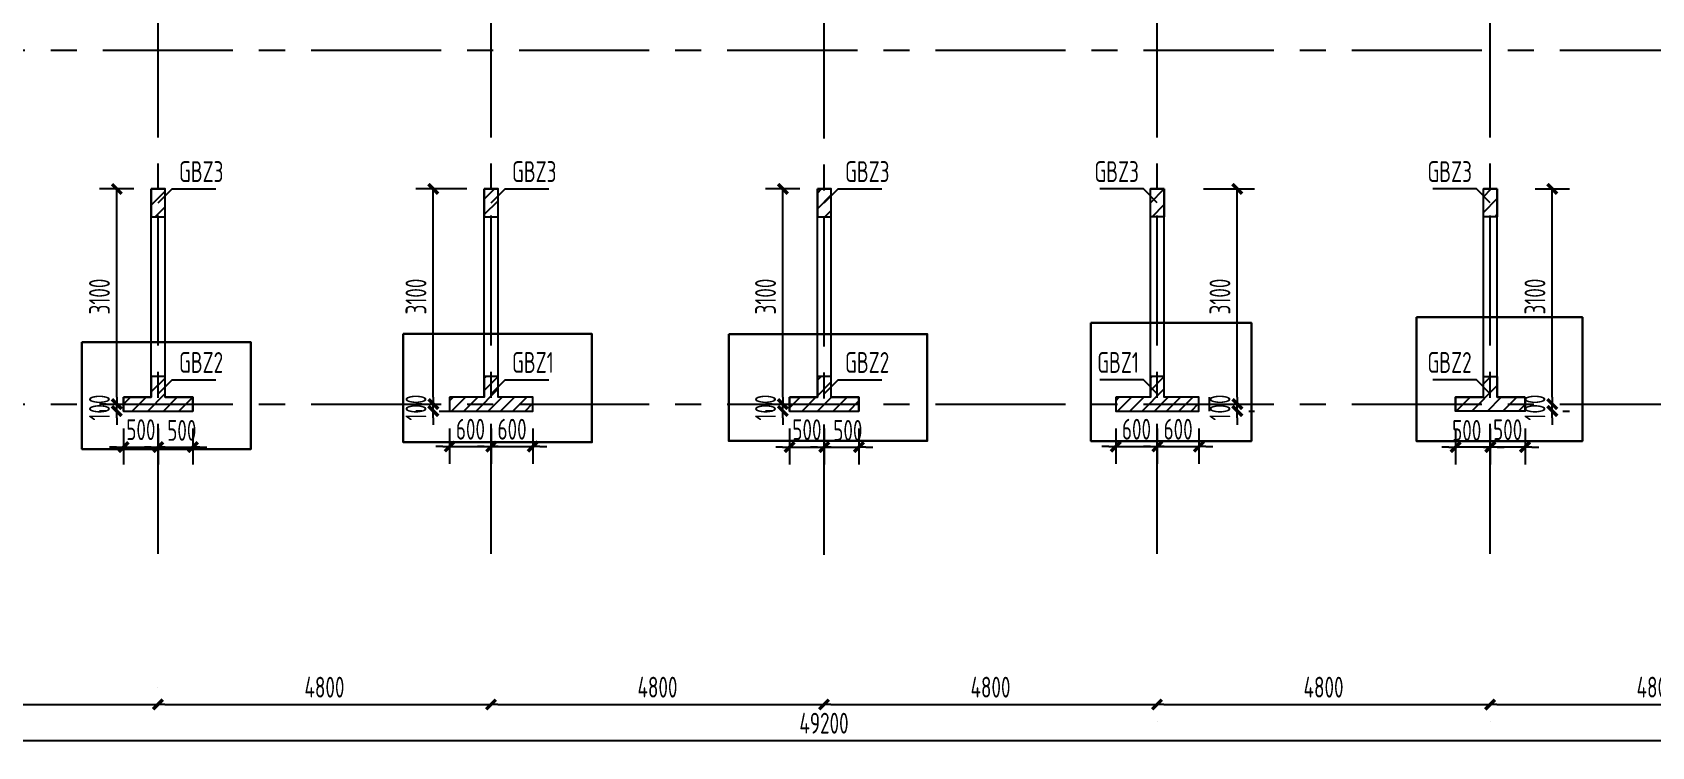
# Model space of a CAD drawing. Extents: x 580289 to 1106878, y -144605 to 78052.
# Drawn here: x 859869 to 883208, y 49175 to 59467 of the extents above; entities that cross this region are included whole.
import ezdxf

# ---------------------------------------------------------------- set-up
doc = ezdxf.new("R2010")
doc.units = 0
doc.header["$LTSCALE"] = 100
doc.linetypes.add('CENTER', pattern=[2, 1.25, -0.25, 0.25, -0.25])
doc.layers.get('0').update_dxf_attribs({"linetype": 'CONTINUOUS'})
doc.layers.get('Defpoints').update_dxf_attribs({"linetype": 'CONTINUOUS'})
for name, color, linetype in [('21000', 7, 'CONTINUOUS'), ('b边缘构件', 240, 'CONTINUOUS'), ('b边缘构件阴影', 240, 'CONTINUOUS'), ('COLU', 7, 'CONTINUOUS'), ('DIM', 3, 'CONTINUOUS'), ('PAXIS', 253, 'CENTER'), ('TEXT', 2, 'CONTINUOUS'), ('THIN', 7, 'CONTINUOUS')]:
    doc.layers.add(name, color=color, linetype=linetype)
doc.styles.get("Standard").update_dxf_attribs({"font": 'tssdeng.shx', "width": 0.7, "bigfont": 'tssdchn.shx'})
doc.styles.add('TSSD_Dimension', font='Tssdeng.shx', dxfattribs={"width": 0.7, "bigfont": 'tssdchn.shx'})
doc.dimstyles.new('TSSD_100_100$0', dxfattribs={"dimtxt": 300, "dimasz": 100, "dimexe": 250, "dimexo": 250, "dimgap": 100, "dimtad": 1, "dimdec": 0, "dimzin": 0, "dimdsep": 46, "dimtxsty": 'TSSD_Dimension', "dimblk": '_TSDBK', "dimblk1": '_TSDBK', "dimblk2": '_TSDBK', "dimsah": 1, "dimcen": 0, "dimclrt": 7, "dimadec": 0, "dimazin": 0, "dimtfac": 1, "dimtdec": 0, "dimtix": 1, "dimtmove": 2, "dimatfit": 3, "dimldrblk": '_TSDBK', "dimfxl": 1, "dimtolj": 1, "dimtzin": 0, "dimarcsym": 0})
pattern_1 = [(45, (430321.28, 300359.7), (-112.2532, 112.2532), [])]

# ---------------------------------------------------------------- blocks, each defined once
blk = doc.blocks.new('_TSDBK')
blk.add_line((-1, 0), (0, 0))
at = {"const_width": 0.5}
blk.add_lwpolyline([(-0.7, -0.7), (0.7, 0.7)], dxfattribs=at)
blk = doc.blocks.new('*D844')
at = {"layer": 'Defpoints', "color": 0}
for p in [(861183, 54011), (861683, 54011), (861683, 53492)]:
    blk.add_point(p, dxfattribs=at)
at = {"layer": 'DIM', "color": 0, "lineweight": -2}
for p, q in [((861183, 53761), (861183, 53242)), ((861683, 53761), (861683, 53242)), ((861083, 53492), (860983, 53492)), ((861183, 53492), (861683, 53492)), ((861783, 53492), (861883, 53492))]:
    blk.add_line(p, q, dxfattribs=at)
at = {"layer": 'DIM', "color": 0, "lineweight": -2, "xscale": 100, "yscale": 100, "zscale": 100}
blk.add_blockref('_TSDBK', (861183, 53492), dxfattribs=at)
at = {"layer": 'DIM', "color": 0, "lineweight": -2, "xscale": 100, "yscale": 100, "zscale": 100, "rotation": 180}
blk.add_blockref('_TSDBK', (861683, 53492), dxfattribs=at)
at = {"layer": 'DIM', "color": 7, "insert": (861433, 53742), "char_height": 300, "attachment_point": 5, "style": 'TSSD_Dimension'}
blk.add_mtext('\\A1;500', dxfattribs=at)
blk = doc.blocks.new('*D845')
at = {"layer": 'Defpoints', "color": 0}
for p in [(861683, 54011), (862183, 54011), (862183, 53492)]:
    blk.add_point(p, dxfattribs=at)
at = {"layer": 'DIM', "color": 0, "lineweight": -2}
for p, q in [((861683, 53761), (861683, 53242)), ((862183, 53761), (862183, 53242)), ((861583, 53492), (861483, 53492)), ((861683, 53492), (862183, 53492)), ((862283, 53492), (862383, 53492))]:
    blk.add_line(p, q, dxfattribs=at)
at = {"layer": 'DIM', "color": 0, "lineweight": -2, "xscale": 100, "yscale": 100, "zscale": 100}
blk.add_blockref('_TSDBK', (861683, 53492), dxfattribs=at)
at = {"layer": 'DIM', "color": 0, "lineweight": -2, "xscale": 100, "yscale": 100, "zscale": 100, "rotation": 180}
blk.add_blockref('_TSDBK', (862183, 53492), dxfattribs=at)
at = {"layer": 'DIM', "color": 7, "insert": (862023, 53732), "char_height": 300, "attachment_point": 5, "style": 'TSSD_Dimension'}
blk.add_mtext('\\A1;500', dxfattribs=at)
blk = doc.blocks.new('*D846')
at = {"layer": 'Defpoints', "color": 0}
for p in [(861086, 54111), (861183, 54111), (861183, 54011)]:
    blk.add_point(p, dxfattribs=at)
at = {"layer": 'DIM', "color": 0, "lineweight": -2}
for p, q in [((861086, 54211), (861086, 54311)), ((860933, 54111), (860836, 54111)), ((860933, 54011), (860836, 54011)), ((861086, 54011), (861086, 54111)), ((861086, 53911), (861086, 53811))]:
    blk.add_line(p, q, dxfattribs=at)
at = {"layer": 'DIM', "color": 0, "lineweight": -2, "xscale": 100, "yscale": 100, "zscale": 100}
for p, rotation in [((861086, 54111), 270), ((861086, 54011), 90)]:
    blk.add_blockref('_TSDBK', p, dxfattribs=dict(at, rotation=rotation))
at = {"layer": 'DIM', "color": 7, "insert": (860836, 54061), "char_height": 300, "attachment_point": 5, "rotation": 90, "style": 'TSSD_Dimension'}
blk.add_mtext('\\A1;100', dxfattribs=at)
blk = doc.blocks.new('*D847')
at = {"layer": 'Defpoints', "color": 0}
for p in [(861086, 57211), (861583, 57211), (861183, 54111)]:
    blk.add_point(p, dxfattribs=at)
at = {"layer": 'DIM', "color": 0, "lineweight": -2}
for p, q in [((861333, 57211), (860836, 57211)), ((861086, 54211), (861086, 57111)), ((860933, 54111), (860836, 54111))]:
    blk.add_line(p, q, dxfattribs=at)
at = {"layer": 'DIM', "color": 0, "lineweight": -2, "xscale": 100, "yscale": 100, "zscale": 100}
for p, rotation in [((861086, 57211), 90), ((861086, 54111), 270)]:
    blk.add_blockref('_TSDBK', p, dxfattribs=dict(at, rotation=rotation))
at = {"layer": 'DIM', "color": 7, "insert": (860836, 55661), "char_height": 300, "attachment_point": 5, "rotation": 90, "style": 'TSSD_Dimension'}
blk.add_mtext('\\A1;3100', dxfattribs=at)
blk = doc.blocks.new('*D848')
at = {"layer": 'Defpoints', "color": 0}
for p in [(865648, 54111), (865733, 54111), (865733, 54011)]:
    blk.add_point(p, dxfattribs=at)
at = {"layer": 'DIM', "color": 0, "lineweight": -2}
for p, q in [((865648, 54211), (865648, 54311)), ((865483, 54111), (865398, 54111)), ((865483, 54011), (865398, 54011)), ((865648, 54011), (865648, 54111)), ((865648, 53911), (865648, 53811))]:
    blk.add_line(p, q, dxfattribs=at)
at = {"layer": 'DIM', "color": 0, "lineweight": -2, "xscale": 100, "yscale": 100, "zscale": 100}
for p, rotation in [((865648, 54111), 270), ((865648, 54011), 90)]:
    blk.add_blockref('_TSDBK', p, dxfattribs=dict(at, rotation=rotation))
at = {"layer": 'DIM', "color": 7, "insert": (865398, 54061), "char_height": 300, "attachment_point": 5, "rotation": 90, "style": 'TSSD_Dimension'}
blk.add_mtext('\\A1;100', dxfattribs=at)
blk = doc.blocks.new('*D849')
at = {"layer": 'Defpoints', "color": 0}
for p in [(865648, 57211), (866383, 57211), (865733, 54111)]:
    blk.add_point(p, dxfattribs=at)
at = {"layer": 'DIM', "color": 0, "lineweight": -2}
for p, q in [((866133, 57211), (865398, 57211)), ((865648, 54211), (865648, 57111)), ((865483, 54111), (865398, 54111))]:
    blk.add_line(p, q, dxfattribs=at)
at = {"layer": 'DIM', "color": 0, "lineweight": -2, "xscale": 100, "yscale": 100, "zscale": 100}
for p, rotation in [((865648, 57211), 90), ((865648, 54111), 270)]:
    blk.add_blockref('_TSDBK', p, dxfattribs=dict(at, rotation=rotation))
at = {"layer": 'DIM', "color": 7, "insert": (865398, 55661), "char_height": 300, "attachment_point": 5, "rotation": 90, "style": 'TSSD_Dimension'}
blk.add_mtext('\\A1;3100', dxfattribs=at)
blk = doc.blocks.new('*D850')
at = {"layer": 'Defpoints', "color": 0}
for p in [(870783, 54011), (871283, 54011), (871283, 53492)]:
    blk.add_point(p, dxfattribs=at)
at = {"layer": 'DIM', "color": 0, "lineweight": -2}
for p, q in [((870783, 53761), (870783, 53242)), ((871283, 53761), (871283, 53242)), ((870683, 53492), (870583, 53492)), ((870783, 53492), (871283, 53492)), ((871383, 53492), (871483, 53492))]:
    blk.add_line(p, q, dxfattribs=at)
at = {"layer": 'DIM', "color": 0, "lineweight": -2, "xscale": 100, "yscale": 100, "zscale": 100}
blk.add_blockref('_TSDBK', (870783, 53492), dxfattribs=at)
at = {"layer": 'DIM', "color": 0, "lineweight": -2, "xscale": 100, "yscale": 100, "zscale": 100, "rotation": 180}
blk.add_blockref('_TSDBK', (871283, 53492), dxfattribs=at)
at = {"layer": 'DIM', "color": 7, "insert": (871033, 53742), "char_height": 300, "attachment_point": 5, "style": 'TSSD_Dimension'}
blk.add_mtext('\\A1;500', dxfattribs=at)
blk = doc.blocks.new('*D851')
at = {"layer": 'Defpoints', "color": 0}
for p in [(871283, 54011), (871783, 54011), (871783, 53492)]:
    blk.add_point(p, dxfattribs=at)
at = {"layer": 'DIM', "color": 0, "lineweight": -2}
for p, q in [((871283, 53761), (871283, 53242)), ((871783, 53761), (871783, 53242)), ((871183, 53492), (871083, 53492)), ((871283, 53492), (871783, 53492)), ((871883, 53492), (871983, 53492))]:
    blk.add_line(p, q, dxfattribs=at)
at = {"layer": 'DIM', "color": 0, "lineweight": -2, "xscale": 100, "yscale": 100, "zscale": 100}
blk.add_blockref('_TSDBK', (871283, 53492), dxfattribs=at)
at = {"layer": 'DIM', "color": 0, "lineweight": -2, "xscale": 100, "yscale": 100, "zscale": 100, "rotation": 180}
blk.add_blockref('_TSDBK', (871783, 53492), dxfattribs=at)
at = {"layer": 'DIM', "color": 7, "insert": (871623, 53732), "char_height": 300, "attachment_point": 5, "style": 'TSSD_Dimension'}
blk.add_mtext('\\A1;500', dxfattribs=at)
blk = doc.blocks.new('*D852')
at = {"layer": 'Defpoints', "color": 0}
for p in [(870686, 54111), (870783, 54111), (870783, 54011)]:
    blk.add_point(p, dxfattribs=at)
at = {"layer": 'DIM', "color": 0, "lineweight": -2}
for p, q in [((870686, 54211), (870686, 54311)), ((870533, 54111), (870436, 54111)), ((870533, 54011), (870436, 54011)), ((870686, 54011), (870686, 54111)), ((870686, 53911), (870686, 53811))]:
    blk.add_line(p, q, dxfattribs=at)
at = {"layer": 'DIM', "color": 0, "lineweight": -2, "xscale": 100, "yscale": 100, "zscale": 100}
for p, rotation in [((870686, 54111), 270), ((870686, 54011), 90)]:
    blk.add_blockref('_TSDBK', p, dxfattribs=dict(at, rotation=rotation))
at = {"layer": 'DIM', "color": 7, "insert": (870436, 54061), "char_height": 300, "attachment_point": 5, "rotation": 90, "style": 'TSSD_Dimension'}
blk.add_mtext('\\A1;100', dxfattribs=at)
blk = doc.blocks.new('*D853')
at = {"layer": 'Defpoints', "color": 0}
for p in [(870686, 57211), (871183, 57211), (870783, 54111)]:
    blk.add_point(p, dxfattribs=at)
at = {"layer": 'DIM', "color": 0, "lineweight": -2}
for p, q in [((870933, 57211), (870436, 57211)), ((870686, 54211), (870686, 57111)), ((870533, 54111), (870436, 54111))]:
    blk.add_line(p, q, dxfattribs=at)
at = {"layer": 'DIM', "color": 0, "lineweight": -2, "xscale": 100, "yscale": 100, "zscale": 100}
for p, rotation in [((870686, 57211), 90), ((870686, 54111), 270)]:
    blk.add_blockref('_TSDBK', p, dxfattribs=dict(at, rotation=rotation))
at = {"layer": 'DIM', "color": 7, "insert": (870436, 55661), "char_height": 300, "attachment_point": 5, "rotation": 90, "style": 'TSSD_Dimension'}
blk.add_mtext('\\A1;3100', dxfattribs=at)
blk = doc.blocks.new('*D925')
at = {"layer": 'Defpoints', "color": 0}
for p in [(880883, 54011), (881383, 54011), (880883, 53492)]:
    blk.add_point(p, dxfattribs=at)
at = {"layer": 'DIM', "color": 0, "lineweight": -2}
for p, q in [((880883, 53761), (880883, 53242)), ((881383, 53761), (881383, 53242)), ((880783, 53492), (880683, 53492)), ((881383, 53492), (880883, 53492)), ((881483, 53492), (881583, 53492))]:
    blk.add_line(p, q, dxfattribs=at)
at = {"layer": 'DIM', "color": 0, "lineweight": -2, "xscale": 100, "yscale": 100, "zscale": 100}
blk.add_blockref('_TSDBK', (880883, 53492), dxfattribs=at)
at = {"layer": 'DIM', "color": 0, "lineweight": -2, "xscale": 100, "yscale": 100, "zscale": 100, "rotation": 180}
blk.add_blockref('_TSDBK', (881383, 53492), dxfattribs=at)
at = {"layer": 'DIM', "color": 7, "insert": (881133, 53742), "char_height": 300, "attachment_point": 5, "style": 'TSSD_Dimension'}
blk.add_mtext('\\A1;500', dxfattribs=at)
blk = doc.blocks.new('*D926')
at = {"layer": 'Defpoints', "color": 0}
for p in [(880383, 54011), (880883, 54011), (880383, 53492)]:
    blk.add_point(p, dxfattribs=at)
at = {"layer": 'DIM', "color": 0, "lineweight": -2}
for p, q in [((880383, 53761), (880383, 53242)), ((880883, 53761), (880883, 53242)), ((880283, 53492), (880183, 53492)), ((880883, 53492), (880383, 53492)), ((880983, 53492), (881083, 53492))]:
    blk.add_line(p, q, dxfattribs=at)
at = {"layer": 'DIM', "color": 0, "lineweight": -2, "xscale": 100, "yscale": 100, "zscale": 100}
blk.add_blockref('_TSDBK', (880383, 53492), dxfattribs=at)
at = {"layer": 'DIM', "color": 0, "lineweight": -2, "xscale": 100, "yscale": 100, "zscale": 100, "rotation": 180}
blk.add_blockref('_TSDBK', (880883, 53492), dxfattribs=at)
at = {"layer": 'DIM', "color": 7, "insert": (880543, 53732), "char_height": 300, "attachment_point": 5, "style": 'TSSD_Dimension'}
blk.add_mtext('\\A1;500', dxfattribs=at)
blk = doc.blocks.new('*D927')
at = {"layer": 'Defpoints', "color": 0}
for p in [(881679, 54111), (881679, 54011), (881776, 54111)]:
    blk.add_point(p, dxfattribs=at)
at = {"layer": 'DIM', "color": 0, "lineweight": -2}
for p, q in [((881776, 54211), (881776, 54311)), ((881776, 54011), (881776, 54111)), ((881929, 54111), (882026, 54111)), ((881929, 54011), (882026, 54011)), ((881776, 53911), (881776, 53811))]:
    blk.add_line(p, q, dxfattribs=at)
at = {"layer": 'DIM', "color": 0, "lineweight": -2, "xscale": 100, "yscale": 100, "zscale": 100}
for p, rotation in [((881776, 54111), 270), ((881776, 54011), 90)]:
    blk.add_blockref('_TSDBK', p, dxfattribs=dict(at, rotation=rotation))
at = {"layer": 'DIM', "color": 7, "insert": (881526, 54061), "char_height": 300, "attachment_point": 5, "rotation": 90, "style": 'TSSD_Dimension'}
blk.add_mtext('\\A1;100', dxfattribs=at)
blk = doc.blocks.new('*D928')
at = {"layer": 'Defpoints', "color": 0}
for p in [(881279, 57211), (881776, 57211), (881679, 54111)]:
    blk.add_point(p, dxfattribs=at)
at = {"layer": 'DIM', "color": 0, "lineweight": -2}
for p, q in [((881529, 57211), (882026, 57211)), ((881776, 54211), (881776, 57111)), ((881929, 54111), (882026, 54111))]:
    blk.add_line(p, q, dxfattribs=at)
at = {"layer": 'DIM', "color": 0, "lineweight": -2, "xscale": 100, "yscale": 100, "zscale": 100}
for p, rotation in [((881776, 57211), 90), ((881776, 54111), 270)]:
    blk.add_blockref('_TSDBK', p, dxfattribs=dict(at, rotation=rotation))
at = {"layer": 'DIM', "color": 7, "insert": (881526, 55661), "char_height": 300, "attachment_point": 5, "rotation": 90, "style": 'TSSD_Dimension'}
blk.add_mtext('\\A1;3100', dxfattribs=at)
blk = doc.blocks.new('*D929')
at = {"layer": 'Defpoints', "color": 0}
for p in [(877151, 54111), (877151, 54011), (877236, 54111)]:
    blk.add_point(p, dxfattribs=at)
at = {"layer": 'DIM', "color": 0, "lineweight": -2}
for p, q in [((877236, 54211), (877236, 54311)), ((877236, 54011), (877236, 54111)), ((877401, 54111), (877486, 54111)), ((877401, 54011), (877486, 54011)), ((877236, 53911), (877236, 53811))]:
    blk.add_line(p, q, dxfattribs=at)
at = {"layer": 'DIM', "color": 0, "lineweight": -2, "xscale": 100, "yscale": 100, "zscale": 100}
for p, rotation in [((877236, 54111), 270), ((877236, 54011), 90)]:
    blk.add_blockref('_TSDBK', p, dxfattribs=dict(at, rotation=rotation))
at = {"layer": 'DIM', "color": 7, "insert": (876986, 54061), "char_height": 300, "attachment_point": 5, "rotation": 90, "style": 'TSSD_Dimension'}
blk.add_mtext('\\A1;100', dxfattribs=at)
blk = doc.blocks.new('*D930')
at = {"layer": 'Defpoints', "color": 0}
for p in [(876501, 57211), (877236, 57211), (877151, 54111)]:
    blk.add_point(p, dxfattribs=at)
at = {"layer": 'DIM', "color": 0, "lineweight": -2}
for p, q in [((876751, 57211), (877486, 57211)), ((877236, 54211), (877236, 57111)), ((877401, 54111), (877486, 54111))]:
    blk.add_line(p, q, dxfattribs=at)
at = {"layer": 'DIM', "color": 0, "lineweight": -2, "xscale": 100, "yscale": 100, "zscale": 100}
for p, rotation in [((877236, 57211), 90), ((877236, 54111), 270)]:
    blk.add_blockref('_TSDBK', p, dxfattribs=dict(at, rotation=rotation))
at = {"layer": 'DIM', "color": 7, "insert": (876986, 55661), "char_height": 300, "attachment_point": 5, "rotation": 90, "style": 'TSSD_Dimension'}
blk.add_mtext('\\A1;3100', dxfattribs=at)
blk = doc.blocks.new('*D1028')
at = {"layer": 'Defpoints', "color": 0}
for p in [(846679, 49263), (895879, 49263), (895879, 49263)]:
    blk.add_point(p, dxfattribs=at)
at = {"layer": 'DIM', "color": 0, "lineweight": -2}
for p, q in [((895879, 49513), (895879, 49513)), ((846779, 49263), (895779, 49263))]:
    blk.add_line(p, q, dxfattribs=at)
at = {"layer": 'DIM', "color": 0, "lineweight": -2, "xscale": 100, "yscale": 100, "zscale": 100, "rotation": 180}
blk.add_blockref('_TSDBK', (846679, 49263), dxfattribs=at)
at = {"layer": 'DIM', "color": 0, "lineweight": -2, "xscale": 100, "yscale": 100, "zscale": 100}
blk.add_blockref('_TSDBK', (895879, 49263), dxfattribs=at)
at = {"layer": 'DIM', "color": 7, "insert": (871279, 49513), "char_height": 300, "attachment_point": 5, "style": 'TSSD_Dimension'}
blk.add_mtext('\\A1;49200', dxfattribs=at)
blk = doc.blocks.new('*D1032')
at = {"layer": 'Defpoints', "color": 0}
for p in [(856879, 49782), (861679, 49782), (861679, 49782)]:
    blk.add_point(p, dxfattribs=at)
at = {"layer": 'DIM', "color": 0, "lineweight": -2}
for p, q in [((856879, 50032), (856879, 50032)), ((861679, 50032), (861679, 50032)), ((856979, 49782), (861579, 49782))]:
    blk.add_line(p, q, dxfattribs=at)
at = {"layer": 'DIM', "color": 0, "lineweight": -2, "xscale": 100, "yscale": 100, "zscale": 100, "rotation": 180}
blk.add_blockref('_TSDBK', (856879, 49782), dxfattribs=at)
at = {"layer": 'DIM', "color": 0, "lineweight": -2, "xscale": 100, "yscale": 100, "zscale": 100}
blk.add_blockref('_TSDBK', (861679, 49782), dxfattribs=at)
at = {"layer": 'DIM', "color": 7, "insert": (859279, 50032), "char_height": 300, "attachment_point": 5, "style": 'TSSD_Dimension'}
blk.add_mtext('\\A1;4800', dxfattribs=at)
blk = doc.blocks.new('*D1033')
at = {"layer": 'Defpoints', "color": 0}
for p in [(861679, 49782), (866479, 49782), (866479, 49782)]:
    blk.add_point(p, dxfattribs=at)
at = {"layer": 'DIM', "color": 0, "lineweight": -2}
for p, q in [((861679, 50032), (861679, 50032)), ((861779, 49782), (866379, 49782))]:
    blk.add_line(p, q, dxfattribs=at)
at = {"layer": 'DIM', "color": 0, "lineweight": -2, "xscale": 100, "yscale": 100, "zscale": 100, "rotation": 180}
blk.add_blockref('_TSDBK', (861679, 49782), dxfattribs=at)
at = {"layer": 'DIM', "color": 0, "lineweight": -2, "xscale": 100, "yscale": 100, "zscale": 100}
blk.add_blockref('_TSDBK', (866479, 49782), dxfattribs=at)
at = {"layer": 'DIM', "color": 7, "insert": (864079, 50032), "char_height": 300, "attachment_point": 5, "style": 'TSSD_Dimension'}
blk.add_mtext('\\A1;4800', dxfattribs=at)
blk = doc.blocks.new('*D1034')
at = {"layer": 'Defpoints', "color": 0}
for p in [(866479, 49782), (871279, 49782), (871279, 49782)]:
    blk.add_point(p, dxfattribs=at)
at = {"layer": 'DIM', "color": 0, "lineweight": -2}
for p, q in [((866579, 49782), (871179, 49782)), ((871279, 49532), (871279, 49532))]:
    blk.add_line(p, q, dxfattribs=at)
at = {"layer": 'DIM', "color": 0, "lineweight": -2, "xscale": 100, "yscale": 100, "zscale": 100, "rotation": 180}
blk.add_blockref('_TSDBK', (866479, 49782), dxfattribs=at)
at = {"layer": 'DIM', "color": 0, "lineweight": -2, "xscale": 100, "yscale": 100, "zscale": 100}
blk.add_blockref('_TSDBK', (871279, 49782), dxfattribs=at)
at = {"layer": 'DIM', "color": 7, "insert": (868879, 50032), "char_height": 300, "attachment_point": 5, "style": 'TSSD_Dimension'}
blk.add_mtext('\\A1;4800', dxfattribs=at)
blk = doc.blocks.new('*D1035')
at = {"layer": 'Defpoints', "color": 0}
for p in [(871279, 49782), (876079, 49782), (876079, 49782)]:
    blk.add_point(p, dxfattribs=at)
at = {"layer": 'DIM', "color": 0, "lineweight": -2}
for p, q in [((871379, 49782), (875979, 49782)), ((871279, 49532), (871279, 49532)), ((876079, 49532), (876079, 49532))]:
    blk.add_line(p, q, dxfattribs=at)
at = {"layer": 'DIM', "color": 0, "lineweight": -2, "xscale": 100, "yscale": 100, "zscale": 100, "rotation": 180}
blk.add_blockref('_TSDBK', (871279, 49782), dxfattribs=at)
at = {"layer": 'DIM', "color": 0, "lineweight": -2, "xscale": 100, "yscale": 100, "zscale": 100}
blk.add_blockref('_TSDBK', (876079, 49782), dxfattribs=at)
at = {"layer": 'DIM', "color": 7, "insert": (873679, 50032), "char_height": 300, "attachment_point": 5, "style": 'TSSD_Dimension'}
blk.add_mtext('\\A1;4800', dxfattribs=at)
blk = doc.blocks.new('*D1036')
at = {"layer": 'Defpoints', "color": 0}
for p in [(876079, 49782), (880879, 49782), (880879, 49782)]:
    blk.add_point(p, dxfattribs=at)
at = {"layer": 'DIM', "color": 0, "lineweight": -2}
for p, q in [((876179, 49782), (880779, 49782)), ((876079, 49532), (876079, 49532)), ((880879, 49532), (880879, 49532))]:
    blk.add_line(p, q, dxfattribs=at)
at = {"layer": 'DIM', "color": 0, "lineweight": -2, "xscale": 100, "yscale": 100, "zscale": 100, "rotation": 180}
blk.add_blockref('_TSDBK', (876079, 49782), dxfattribs=at)
at = {"layer": 'DIM', "color": 0, "lineweight": -2, "xscale": 100, "yscale": 100, "zscale": 100}
blk.add_blockref('_TSDBK', (880879, 49782), dxfattribs=at)
at = {"layer": 'DIM', "color": 7, "insert": (878479, 50032), "char_height": 300, "attachment_point": 5, "style": 'TSSD_Dimension'}
blk.add_mtext('\\A1;4800', dxfattribs=at)
blk = doc.blocks.new('*D1037')
at = {"layer": 'Defpoints', "color": 0}
for p in [(880879, 49782), (885679, 49782), (885679, 49782)]:
    blk.add_point(p, dxfattribs=at)
at = {"layer": 'DIM', "color": 0, "lineweight": -2}
for p, q in [((880979, 49782), (885579, 49782)), ((880879, 49532), (880879, 49532)), ((885679, 49532), (885679, 49532))]:
    blk.add_line(p, q, dxfattribs=at)
at = {"layer": 'DIM', "color": 0, "lineweight": -2, "xscale": 100, "yscale": 100, "zscale": 100, "rotation": 180}
blk.add_blockref('_TSDBK', (880879, 49782), dxfattribs=at)
at = {"layer": 'DIM', "color": 0, "lineweight": -2, "xscale": 100, "yscale": 100, "zscale": 100}
blk.add_blockref('_TSDBK', (885679, 49782), dxfattribs=at)
at = {"layer": 'DIM', "color": 7, "insert": (883279, 50032), "char_height": 300, "attachment_point": 5, "style": 'TSSD_Dimension'}
blk.add_mtext('\\A1;4800', dxfattribs=at)
blk = doc.blocks.new('*D1061')
at = {"layer": 'Defpoints', "color": 0}
for p in [(865883, 54011), (866483, 54011), (866483, 53499)]:
    blk.add_point(p, dxfattribs=at)
at = {"layer": 'DIM', "color": 0, "lineweight": -2}
for p, q in [((865883, 53761), (865883, 53249)), ((866483, 53761), (866483, 53249)), ((865783, 53499), (865683, 53499)), ((865883, 53499), (866483, 53499)), ((866583, 53499), (866683, 53499))]:
    blk.add_line(p, q, dxfattribs=at)
at = {"layer": 'DIM', "color": 0, "lineweight": -2, "xscale": 100, "yscale": 100, "zscale": 100}
blk.add_blockref('_TSDBK', (865883, 53499), dxfattribs=at)
at = {"layer": 'DIM', "color": 0, "lineweight": -2, "xscale": 100, "yscale": 100, "zscale": 100, "rotation": 180}
blk.add_blockref('_TSDBK', (866483, 53499), dxfattribs=at)
at = {"layer": 'DIM', "color": 7, "insert": (866183, 53749), "char_height": 300, "attachment_point": 5, "style": 'TSSD_Dimension'}
blk.add_mtext('\\A1;600', dxfattribs=at)
blk = doc.blocks.new('*D1062')
at = {"layer": 'Defpoints', "color": 0}
for p in [(866483, 54011), (867083, 54011), (867083, 53499)]:
    blk.add_point(p, dxfattribs=at)
at = {"layer": 'DIM', "color": 0, "lineweight": -2}
for p, q in [((866483, 53761), (866483, 53249)), ((867083, 53761), (867083, 53249)), ((866383, 53499), (866283, 53499)), ((866483, 53499), (867083, 53499)), ((867183, 53499), (867283, 53499))]:
    blk.add_line(p, q, dxfattribs=at)
at = {"layer": 'DIM', "color": 0, "lineweight": -2, "xscale": 100, "yscale": 100, "zscale": 100}
blk.add_blockref('_TSDBK', (866483, 53499), dxfattribs=at)
at = {"layer": 'DIM', "color": 0, "lineweight": -2, "xscale": 100, "yscale": 100, "zscale": 100, "rotation": 180}
blk.add_blockref('_TSDBK', (867083, 53499), dxfattribs=at)
at = {"layer": 'DIM', "color": 7, "insert": (866783, 53749), "char_height": 300, "attachment_point": 5, "style": 'TSSD_Dimension'}
blk.add_mtext('\\A1;600', dxfattribs=at)
blk = doc.blocks.new('*D1063')
at = {"layer": 'Defpoints', "color": 0}
for p in [(875483, 54011), (876083, 54011), (876083, 53499)]:
    blk.add_point(p, dxfattribs=at)
at = {"layer": 'DIM', "color": 0, "lineweight": -2}
for p, q in [((875483, 53761), (875483, 53249)), ((876083, 53761), (876083, 53249)), ((875383, 53499), (875283, 53499)), ((875483, 53499), (876083, 53499)), ((876183, 53499), (876283, 53499))]:
    blk.add_line(p, q, dxfattribs=at)
at = {"layer": 'DIM', "color": 0, "lineweight": -2, "xscale": 100, "yscale": 100, "zscale": 100}
blk.add_blockref('_TSDBK', (875483, 53499), dxfattribs=at)
at = {"layer": 'DIM', "color": 0, "lineweight": -2, "xscale": 100, "yscale": 100, "zscale": 100, "rotation": 180}
blk.add_blockref('_TSDBK', (876083, 53499), dxfattribs=at)
at = {"layer": 'DIM', "color": 7, "insert": (875783, 53749), "char_height": 300, "attachment_point": 5, "style": 'TSSD_Dimension'}
blk.add_mtext('\\A1;600', dxfattribs=at)
blk = doc.blocks.new('*D1064')
at = {"layer": 'Defpoints', "color": 0}
for p in [(876083, 54011), (876683, 54011), (876683, 53499)]:
    blk.add_point(p, dxfattribs=at)
at = {"layer": 'DIM', "color": 0, "lineweight": -2}
for p, q in [((876083, 53761), (876083, 53249)), ((876683, 53761), (876683, 53249)), ((875983, 53499), (875883, 53499)), ((876083, 53499), (876683, 53499)), ((876783, 53499), (876883, 53499))]:
    blk.add_line(p, q, dxfattribs=at)
at = {"layer": 'DIM', "color": 0, "lineweight": -2, "xscale": 100, "yscale": 100, "zscale": 100}
blk.add_blockref('_TSDBK', (876083, 53499), dxfattribs=at)
at = {"layer": 'DIM', "color": 0, "lineweight": -2, "xscale": 100, "yscale": 100, "zscale": 100, "rotation": 180}
blk.add_blockref('_TSDBK', (876683, 53499), dxfattribs=at)
at = {"layer": 'DIM', "color": 7, "insert": (876383, 53749), "char_height": 300, "attachment_point": 5, "style": 'TSSD_Dimension'}
blk.add_mtext('\\A1;600', dxfattribs=at)

msp = doc.modelspace()

# ---------------------------------------------------------------- hatches: boundary and pattern name
at = {"layer": 'b边缘构件阴影'}
h = msp.add_hatch(dxfattribs=at)
h.set_pattern_fill('ANSI31', color=256, scale=50, style=0)
h.set_pattern_definition(pattern_1)
h.paths.add_polyline_path([(861583, 57210.8), (861583, 56810.8), (861783, 56810.8), (861783, 57210.8)], flags=0)
h = msp.add_hatch(dxfattribs=at)
h.set_pattern_fill('ANSI31', color=256, scale=50, style=0)
h.set_pattern_definition(pattern_1)
h.paths.add_polyline_path([(866383, 57210.8), (866383, 56810.8), (866583, 56810.8), (866583, 57210.8)], flags=0)
h = msp.add_hatch(dxfattribs=at)
h.set_pattern_fill('ANSI31', color=256, scale=50, style=0)
h.set_pattern_definition(pattern_1)
h.paths.add_polyline_path([(871183, 57210.8), (871183, 56810.8), (871383, 56810.8), (871383, 57210.8)], flags=0)
h = msp.add_hatch(dxfattribs=at)
h.set_pattern_fill('ANSI31', color=256, scale=50, style=0)
h.set_pattern_definition(pattern_1)
h.paths.add_polyline_path([(876183, 57210.8), (876183, 56810.8), (875983, 56810.8), (875983, 57210.8)], flags=0)
h = msp.add_hatch(dxfattribs=at)
h.set_pattern_fill('ANSI31', color=256, scale=50, style=0)
h.set_pattern_definition(pattern_1)
h.paths.add_polyline_path([(880983, 57210.8), (880983, 56810.8), (880783, 56810.8), (880783, 57210.8)], flags=0)
h = msp.add_hatch(dxfattribs=at)
h.set_pattern_fill('ANSI31', color=256, scale=50, style=0)
h.set_pattern_definition(pattern_1)
h.paths.add_polyline_path([(861183, 54210.8), (861183, 54010.8), (862183, 54010.8), (862183, 54210.8), (861783, 54210.8), (861783, 54510.8), (861583, 54510.8), (861583, 54210.8)], flags=0)
h = msp.add_hatch(dxfattribs=at)
h.set_pattern_fill('ANSI31', color=256, scale=1000, style=0)
h.set_pattern_definition([(45, (807577.62, 12294.89), (-88.38835, 88.38835), [])])
h.paths.add_polyline_path([(866483, 54510.8), (866383, 54510.8), (866383, 54210.8), (865883, 54210.8), (865883, 54110.8), (866483, 54110.8)])
h.paths.add_polyline_path([(866483, 54510.8), (866483, 54260.8), (866583, 54360.8), (866583, 54510.8)])
h.paths.add_polyline_path([(866483, 54260.8), (866483, 54110.8), (867083, 54110.8), (867083, 54210.8), (866583, 54210.8), (866583, 54360.8)])
h.paths.add_polyline_path([(866483, 54010.8), (866483, 54110.8), (865883, 54110.8), (865883, 54010.8)])
h.paths.add_polyline_path([(866483, 54110.8), (866483, 54010.8), (867083, 54010.8), (867083, 54110.8)])
h = msp.add_hatch(dxfattribs=at)
h.set_pattern_fill('ANSI31', color=256, scale=50, style=0)
h.set_pattern_definition(pattern_1)
h.paths.add_polyline_path([(870783, 54210.8), (870783, 54010.8), (871783, 54010.8), (871783, 54210.8), (871383, 54210.8), (871383, 54510.8), (871183, 54510.8), (871183, 54210.8)], flags=0)
h = msp.add_hatch(dxfattribs=at)
h.set_pattern_fill('ANSI31', color=256, scale=1000, style=0)
h.set_pattern_definition([(45, (817177.62, 12294.89), (-88.38835, 88.38835), [])])
h.paths.add_polyline_path([(876083, 54510.8), (875983, 54510.8), (875983, 54210.8), (875483, 54210.8), (875483, 54110.8), (876083, 54110.8)])
h.paths.add_polyline_path([(876083, 54510.8), (876083, 54260.8), (876183, 54360.8), (876183, 54510.8)])
h.paths.add_polyline_path([(876083, 54260.8), (876083, 54110.8), (876683, 54110.8), (876683, 54210.8), (876183, 54210.8), (876183, 54360.8)])
h.paths.add_polyline_path([(876083, 54010.8), (876083, 54110.8), (875483, 54110.8), (875483, 54010.8)])
h.paths.add_polyline_path([(876083, 54110.8), (876083, 54010.8), (876683, 54010.8), (876683, 54110.8)])
h = msp.add_hatch(dxfattribs=at)
h.set_pattern_fill('ANSI31', color=256, scale=50, style=0)
h.set_pattern_definition(pattern_1)
h.paths.add_polyline_path([(881383, 54210.8), (881383, 54010.8), (880383, 54010.8), (880383, 54210.8), (880783, 54210.8), (880783, 54510.8), (880983, 54510.8), (880983, 54210.8)], flags=0)

# ---------------------------------------------------------------- linework, layer by layer
at = {"layer": '21000', "color": 1, "lineweight": 30}
for points in [[(879816.8, 55362.5), (882211.3, 55362.5), (882211.3, 53578.9), (879816.8, 53578.9)], [(865214.1, 55122.6), (867933.4, 55122.6), (867933.4, 53562), (865214.1, 53562)], [(869906.3, 55120.3), (872767.6, 55120.3), (872767.6, 53579.9), (869906.3, 53579.9)], [(875125.6, 55281.3), (877438.9, 55281.3), (877438.9, 53578.8), (875125.6, 53578.8)], [(860584.4, 55002), (863019.5, 55002), (863019.5, 53461.6), (860584.4, 53461.6)]]:
    msp.add_lwpolyline(points, close=True, dxfattribs=at)
at = {"layer": 'b边缘构件'}
for points in [[(861583, 57210.8), (861783, 57210.8)], [(861583, 57210.8), (861583, 56810.8), (861783, 56810.8), (861783, 57210.8), (861583, 57210.8)], [(866383, 57210.8), (866583, 57210.8)], [(866383, 57210.8), (866383, 56810.8), (866583, 56810.8), (866583, 57210.8), (866383, 57210.8)], [(871183, 57210.8), (871383, 57210.8)], [(871183, 57210.8), (871183, 56810.8), (871383, 56810.8), (871383, 57210.8), (871183, 57210.8)], [(876183, 57210.8), (875983, 57210.8)], [(876183, 57210.8), (876183, 56810.8), (875983, 56810.8), (875983, 57210.8), (876183, 57210.8)], [(880983, 57210.8), (880783, 57210.8)], [(880983, 57210.8), (880983, 56810.8), (880783, 56810.8), (880783, 57210.8), (880983, 57210.8)], [(861183, 54210.8), (861183, 54010.8), (862183, 54010.8), (862183, 54210.8), (861783, 54210.8), (861783, 54510.8), (861583, 54510.8), (861583, 54210.8), (861183, 54210.8)], [(865883, 54210.8), (865883, 54010.8), (867083, 54010.8), (867083, 54210.8), (866583, 54210.8), (866583, 54510.8), (866383, 54510.8), (866383, 54210.8), (865883, 54210.8)], [(870783, 54210.8), (870783, 54010.8), (871783, 54010.8), (871783, 54210.8), (871383, 54210.8), (871383, 54510.8), (871183, 54510.8), (871183, 54210.8), (870783, 54210.8)], [(875483, 54210.8), (875483, 54010.8), (876683, 54010.8), (876683, 54210.8), (876183, 54210.8), (876183, 54510.8), (875983, 54510.8), (875983, 54210.8), (875483, 54210.8)], [(881383, 54210.8), (881383, 54010.8), (880383, 54010.8), (880383, 54210.8), (880783, 54210.8), (880783, 54510.8), (880983, 54510.8), (880983, 54210.8), (881383, 54210.8)], [(861183, 54210.8), (861583, 54210.8)], [(861183, 54010.8), (861183, 54210.8)], [(861783, 54210.8), (862183, 54210.8)], [(862183, 54210.8), (862183, 54010.8)], [(870783, 54210.8), (871183, 54210.8)], [(870783, 54010.8), (870783, 54210.8)], [(871383, 54210.8), (871783, 54210.8)], [(871783, 54210.8), (871783, 54010.8)], [(880783, 54210.8), (880383, 54210.8)], [(880383, 54210.8), (880383, 54010.8)], [(881383, 54210.8), (880983, 54210.8)], [(881383, 54010.8), (881383, 54210.8)], [(861183, 54010.8), (861583, 54010.8)], [(861583, 54010.8), (862183, 54010.8)], [(870783, 54010.8), (871183, 54010.8)], [(871183, 54010.8), (871783, 54010.8)], [(880983, 54010.8), (880383, 54010.8)], [(881383, 54010.8), (880983, 54010.8)]]:
    msp.add_lwpolyline(points, dxfattribs=at)
at = {"layer": 'COLU'}
for points in [[(861583, 54210.8), (861583, 57210.8)], [(861583, 57210.8), (861783, 57210.8)], [(861783, 54210.8), (861783, 57210.8)], [(866383, 54210.8), (866383, 57210.8)], [(866383, 57210.8), (866583, 57210.8)], [(866583, 54210.8), (866583, 57210.8)], [(871183, 54210.8), (871183, 57210.8)], [(871183, 57210.8), (871383, 57210.8)], [(871383, 54210.8), (871383, 57210.8)], [(875983, 54210.8), (875983, 57210.8)], [(876183, 57210.8), (875983, 57210.8)], [(876183, 54210.8), (876183, 57210.8)], [(880783, 54210.8), (880783, 57210.8)], [(880983, 57210.8), (880783, 57210.8)], [(880983, 54210.8), (880983, 57210.8)], [(861183, 54210.8), (861583, 54210.8)], [(861183, 54010.8), (861183, 54210.8)], [(861783, 54210.8), (862183, 54210.8)], [(862183, 54210.8), (862183, 54010.8)], [(870783, 54210.8), (871183, 54210.8)], [(870783, 54010.8), (870783, 54210.8)], [(871383, 54210.8), (871783, 54210.8)], [(871783, 54210.8), (871783, 54010.8)], [(876833, 54010.8), (876833, 54210.8)], [(880783, 54210.8), (880383, 54210.8)], [(880383, 54210.8), (880383, 54010.8)], [(881383, 54210.8), (880983, 54210.8)], [(881383, 54010.8), (881383, 54210.8)], [(861183, 54010.8), (861583, 54010.8)], [(861583, 54010.8), (862183, 54010.8)], [(865733, 54010.8), (866383, 54010.8)], [(870783, 54010.8), (871183, 54010.8)], [(871183, 54010.8), (871783, 54010.8)], [(880983, 54010.8), (880383, 54010.8)], [(881383, 54010.8), (880983, 54010.8)]]:
    msp.add_lwpolyline(points, dxfattribs=at)
at = {"layer": 'PAXIS', "linetype": 'CENTER', "ltscale": 15}
for p, q in [((861683, 51952.8), (861683, 70606.6)), ((866483, 51952.8), (866483, 70606.6)), ((876083, 51952.8), (876083, 70605.3)), ((880883, 51952.8), (880883, 70605.3)), ((871283, 51939.9), (871283, 62310.8)), ((845885.4, 59210.8), (896680.6, 59210.8)), ((845885.4, 54110.8), (896680.6, 54110.8))]:
    msp.add_line(p, q, dxfattribs=at)
at = {"layer": 'THIN'}
for points in [[(861683, 57010.8), (861883, 57210.8), (862513, 57210.8)], [(866483, 57010.8), (866683, 57210.8), (867313, 57210.8)], [(871283, 57010.8), (871483, 57210.8), (872113, 57210.8)], [(876083, 57010.8), (875883, 57210.8), (875253, 57210.8)], [(880883, 57010.8), (880683, 57210.8), (880053, 57210.8)], [(861683, 54260.8), (861883, 54460.8), (862513, 54460.8)], [(866483, 54260.8), (866683, 54460.8), (867313, 54460.8)], [(871283, 54260.8), (871483, 54460.8), (872113, 54460.8)], [(876083, 54260.8), (875883, 54460.8), (875253, 54460.8)], [(880883, 54260.8), (880683, 54460.8), (880053, 54460.8)]]:
    msp.add_lwpolyline(points, dxfattribs=at)

# ---------------------------------------------------------------- texts
at = {"layer": 'TEXT', "width": 0.7}
for s, p in [('GBZ3', (861983, 57310.8)), ('GBZ3', (866783, 57310.8)), ('GBZ3', (871583, 57310.8)), ('GBZ3', (875177.2, 57310.8)), ('GBZ3', (879977.2, 57310.8)), ('GBZ2', (861983, 54560.8)), ('GBZ1', (866783, 54560.8)), ('GBZ2', (871583, 54560.8)), ('GBZ1', (875217.6, 54560.8)), ('GBZ2', (879977.2, 54560.8))]:
    msp.add_text(s, height=300, dxfattribs=at).set_placement(p)

# ---------------------------------------------------------------- dimensions: what is measured, and where the dimension line sits
at = {"layer": 'DIM'}
for base, p1, p2, angle, picture, middle in [((861086.1, 57210.8), (861183, 54110.8), (861583, 57210.8), 90, '*D847', (860836.1, 55660.8)), ((865647.7, 57210.8), (865733, 54110.8), (866383, 57210.8), 90, '*D849', (865397.7, 55660.8)), ((870686.1, 57210.8), (870783, 54110.8), (871183, 57210.8), 90, '*D853', (870436.1, 55660.8)), ((877235.9, 57210.8), (877150.6, 54110.8), (876500.6, 57210.8), 90, '*D930', (876985.9, 55660.8)), ((881775.7, 57210.8), (881678.8, 54110.8), (881278.8, 57210.8), 90, '*D928', (881525.7, 55660.8)), ((861086.1, 54110.8), (861183, 54010.8), (861183, 54110.8), 90, '*D846', (860836.1, 54060.8)), ((865647.7, 54110.8), (865733, 54010.8), (865733, 54110.8), 90, '*D848', (865397.7, 54060.8)), ((870686.1, 54110.8), (870783, 54010.8), (870783, 54110.8), 90, '*D852', (870436.1, 54060.8)), ((877235.9, 54110.8), (877150.6, 54010.8), (877150.6, 54110.8), 90, '*D929', (876985.9, 54060.8)), ((881775.7, 54110.8), (881678.8, 54010.8), (881678.8, 54110.8), 90, '*D927', (881525.7, 54060.8)), ((880883, 53492.1), (881383, 54010.8), (880883, 54010.8), 180, '*D925', (881133, 53742.1))]:
    dim = msp.add_linear_dim(base=base, p1=p1, p2=p2, angle=angle, dimstyle='TSSD_100_100$0', dxfattribs=at)
    dim.commit()
    dim.dimension.update_dxf_attribs({"geometry": picture, "text_midpoint": middle})
for base, p1, p2, picture, middle in [((861683, 53492.1), (861183, 54010.8), (861683, 54010.8), '*D844', (861433, 53742.1)), ((866483, 53498.9), (865883, 54010.8), (866483, 54010.8), '*D1061', (866183, 53748.9)), ((867083, 53498.9), (866483, 54010.8), (867083, 54010.8), '*D1062', (866783, 53748.9)), ((871283, 53492.1), (870783, 54010.8), (871283, 54010.8), '*D850', (871033, 53742.1)), ((876083, 53498.9), (875483, 54010.8), (876083, 54010.8), '*D1063', (875783, 53748.9)), ((876683, 53498.9), (876083, 54010.8), (876683, 54010.8), '*D1064', (876383, 53748.9)), ((861678.9, 49782.2), (856878.9, 49782.2), (861678.9, 49782.2), '*D1032', (859278.9, 50032.2)), ((866478.9, 49782.2), (861678.9, 49782.2), (866478.9, 49782.2), '*D1033', (864078.9, 50032.2)), ((871278.9, 49782.2), (866478.9, 49782.2), (871278.9, 49782.2), '*D1034', (868878.9, 50032.2)), ((876078.9, 49782.2), (871278.9, 49782.2), (876078.9, 49782.2), '*D1035', (873678.9, 50032.2)), ((880878.9, 49782.2), (876078.9, 49782.2), (880878.9, 49782.2), '*D1036', (878478.9, 50032.2)), ((885678.9, 49782.2), (880878.9, 49782.2), (885678.9, 49782.2), '*D1037', (883278.9, 50032.2)), ((895878.9, 49263), (846678.9, 49263), (895878.9, 49263), '*D1028', (871278.9, 49513))]:
    dim = msp.add_linear_dim(base=base, p1=p1, p2=p2, dimstyle='TSSD_100_100$0', dxfattribs=at)
    dim.commit()
    dim.dimension.update_dxf_attribs({"geometry": picture, "text_midpoint": middle})
for base, p1, p2, picture, middle in [((862183, 53492.1), (861683, 54010.8), (862183, 54010.8), '*D845', (862023.1, 53731.9)), ((871783, 53492.1), (871283, 54010.8), (871783, 54010.8), '*D851', (871623.1, 53731.9))]:
    dim = msp.add_linear_dim(base=base, p1=p1, p2=p2, dimstyle='TSSD_100_100$0', dxfattribs=at)
    dim.commit()
    dim.dimension.update_dxf_attribs({"geometry": picture, "text_midpoint": middle, "dimtype": 160})
dim = msp.add_linear_dim(base=(880383, 53492.1), p1=(880883, 54010.8), p2=(880383, 54010.8), angle=180, dimstyle='TSSD_100_100$0', dxfattribs=at)
dim.commit()
dim.dimension.update_dxf_attribs({"geometry": '*D926', "text_midpoint": (880542.9, 53731.9), "dimtype": 160})

doc.saveas('drawing.dxf')
